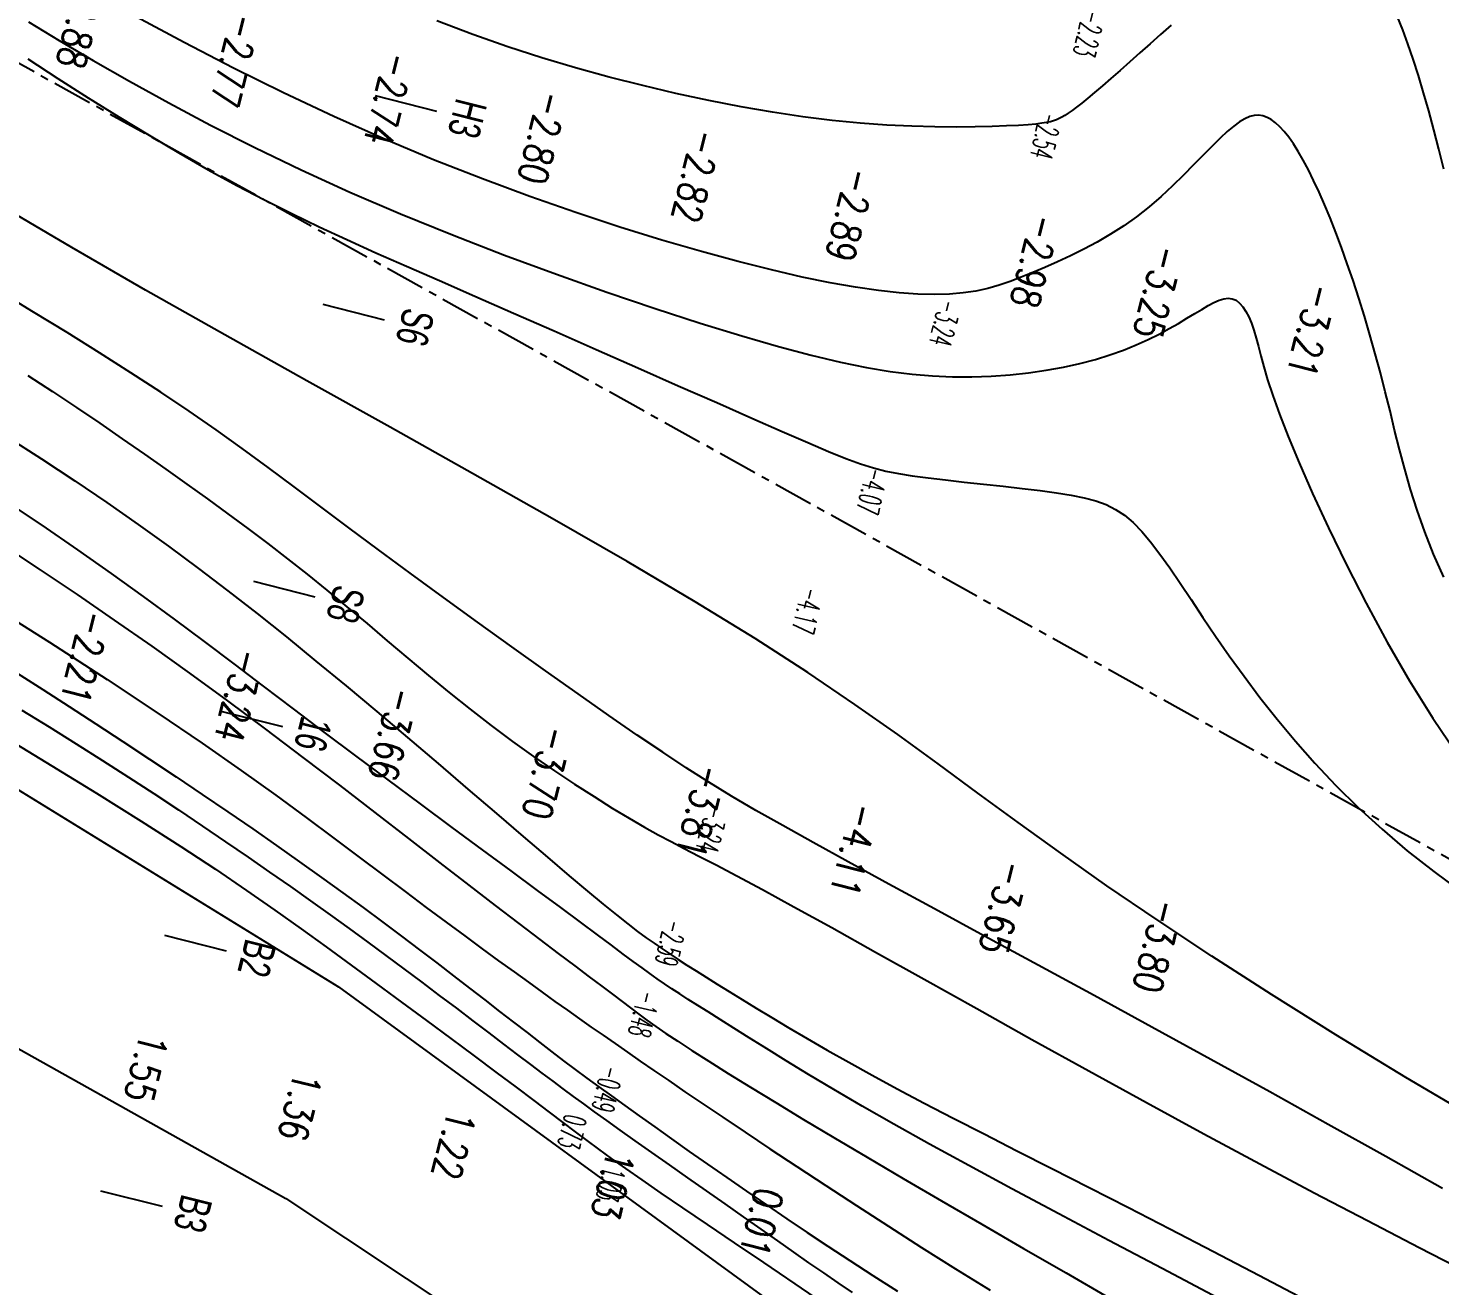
# Model space of a CAD drawing. Header units: metres. Extents: x 583412 to 583840, y 1186334 to 1187497.
# Drawn here: x 583629.77 to 583674.26, y 1186853.25 to 1186892.87 of the extents above; entities that cross this region are included whole.
import ezdxf
from ezdxf.enums import TextEntityAlignment as Align

# ---------------------------------------------------------------- set-up
doc = ezdxf.new("R2010")
doc.units = ezdxf.units.M
doc.header["$MEASUREMENT"] = 0
doc.linetypes.add('CENTER', pattern=[2, 1.25, -0.25, 0.25, -0.25])
for name, color, linetype in [('$For$Printing$', 7, 'Continuous'), ('1111DONG MUC', 2, 'Continuous'), ('CaoDoTN', 2, 'Continuous'), ('KS.leduongnhua', 4, 'Continuous'), ('KS_muong ao', 4, 'TALUYPHAI-KHKS'), ('TENCOCTUYEN', 1, 'Continuous'), ('Timluong', 1, 'CENTER')]:
    doc.layers.add(name, color=color, linetype=linetype)
doc.styles.add('ChuSo', font='vnsimple.shx')
doc.styles.add('KT3', font='VHARIALN.TTF', dxfattribs={"width": 0.8, "height": 1.5})
doc.linetypes.add('TALUYPHAI-KHKS', pattern='A,5,[130,ltypeshp,S=5,R=0,X=0,Y=-5],10,[130,ltypeshp,S=5,R=0,X=0,Y=-5],10,[130,ltypeshp,S=10,R=0,X=0,Y=-10],5', length=30)
doc.linetypes.add('TALUYTRAI-KHKS', pattern='A,5,[130,ltypeshp,S=5,R=0,X=0,Y=5],10,[130,ltypeshp,S=5,R=0,X=0,Y=5],10,[130,ltypeshp,S=10,R=0,X=0,Y=10],5', length=30)

msp = doc.modelspace()

# ---------------------------------------------------------------- linework, layer by layer
at = {"layer": '$For$Printing$', "color": 252}
for p, q in [((583629.777, 1186893.079), (583630.748, 1186892.488)), ((583643.785, 1186892.674), (583642.647, 1186893.105)), ((583665.795, 1186892.972), (583665.463, 1186892.677)), ((583673.095, 1186892.825), (583672.927, 1186893.23)), ((583630.748, 1186892.488), (583631.811, 1186891.86)), ((583644.883, 1186892.29), (583643.785, 1186892.674)), ((583665.463, 1186892.677), (583665.133, 1186892.384)), ((583673.262, 1186892.381), (583673.095, 1186892.825)), ((583645.956, 1186891.945), (583644.883, 1186892.29)), ((583664.808, 1186892.096), (583664.492, 1186891.816)), ((583665.133, 1186892.384), (583664.808, 1186892.096)), ((583673.428, 1186891.9), (583673.262, 1186892.381)), ((583631.811, 1186891.86), (583632.962, 1186891.202)), ((583647.018, 1186891.631), (583645.956, 1186891.945)), ((583648.079, 1186891.338), (583647.018, 1186891.631)), ((583664.492, 1186891.816), (583664.188, 1186891.548)), ((583673.593, 1186891.384), (583673.428, 1186891.9)), ((583632.962, 1186891.202), (583634.197, 1186890.52)), ((583649.137, 1186891.069), (583648.079, 1186891.338)), ((583663.899, 1186891.296), (583663.63, 1186891.063)), ((583664.188, 1186891.548), (583663.899, 1186891.296)), ((583673.756, 1186890.839), (583673.593, 1186891.384)), ((583650.186, 1186890.822), (583649.137, 1186891.069)), ((583651.221, 1186890.599), (583650.186, 1186890.822)), ((583663.166, 1186890.67), (583662.977, 1186890.515)), ((583663.385, 1186890.853), (583663.166, 1186890.67)), ((583663.63, 1186891.063), (583663.385, 1186890.853)), ((583673.918, 1186890.267), (583673.756, 1186890.839)), ((583634.197, 1186890.52), (583635.513, 1186889.823)), ((583652.237, 1186890.402), (583651.221, 1186890.599)), ((583653.228, 1186890.231), (583652.237, 1186890.402)), ((583654.189, 1186890.087), (583653.228, 1186890.231)), ((583662.674, 1186890.282), (583662.553, 1186890.197)), ((583662.814, 1186890.387), (583662.674, 1186890.282)), ((583662.977, 1186890.515), (583662.814, 1186890.387)), ((583674.078, 1186889.673), (583673.918, 1186890.267)), ((583635.513, 1186889.823), (583636.906, 1186889.118)), ((583655.114, 1186889.972), (583654.189, 1186890.087)), ((583655.998, 1186889.885), (583655.114, 1186889.972)), ((583656.835, 1186889.824), (583655.998, 1186889.885)), ((583657.622, 1186889.785), (583656.835, 1186889.824)), ((583658.352, 1186889.765), (583657.622, 1186889.785)), ((583660.153, 1186889.779), (583659.622, 1186889.765)), ((583660.608, 1186889.796), (583660.153, 1186889.779)), ((583660.983, 1186889.815), (583660.608, 1186889.796)), ((583661.287, 1186889.835), (583660.983, 1186889.815)), ((583661.53, 1186889.856), (583661.287, 1186889.835)), ((583661.722, 1186889.879), (583661.53, 1186889.856)), ((583661.872, 1186889.903), (583661.722, 1186889.879)), ((583661.991, 1186889.93), (583661.872, 1186889.903)), ((583662.09, 1186889.96), (583661.991, 1186889.93)), ((583662.177, 1186889.993), (583662.09, 1186889.96)), ((583662.262, 1186890.031), (583662.177, 1186889.993)), ((583662.351, 1186890.075), (583662.262, 1186890.031)), ((583662.446, 1186890.129), (583662.351, 1186890.075)), ((583662.553, 1186890.197), (583662.446, 1186890.129)), ((583659.02, 1186889.759), (583658.352, 1186889.765)), ((583659.622, 1186889.765), (583659.02, 1186889.759)), ((583674.236, 1186889.059), (583674.078, 1186889.673)), ((583636.906, 1186889.118), (583638.372, 1186888.413)), ((583674.392, 1186888.43), (583674.236, 1186889.059)), ((583638.372, 1186888.413), (583639.907, 1186887.714)), ((583639.907, 1186887.714), (583641.503, 1186887.028)), ((583641.503, 1186887.028), (583643.138, 1186886.363)), ((583643.138, 1186886.363), (583644.785, 1186885.726)), ((583644.785, 1186885.726), (583646.416, 1186885.122)), ((583646.416, 1186885.122), (583648.006, 1186884.559)), ((583629.935, 1186883.928), (583628.859, 1186884.574)), ((583648.006, 1186884.559), (583649.527, 1186884.043)), ((583649.527, 1186884.043), (583650.954, 1186883.581)), ((583666.538, 1186883.881), (583666.759, 1186884.015)), ((583666.759, 1186884.015), (583666.959, 1186884.133)), ((583666.959, 1186884.133), (583667.141, 1186884.23)), ((583667.141, 1186884.23), (583667.306, 1186884.304)), ((583667.306, 1186884.304), (583667.457, 1186884.351)), ((583667.457, 1186884.351), (583667.595, 1186884.368)), ((583667.595, 1186884.368), (583667.723, 1186884.352)), ((583667.723, 1186884.352), (583667.842, 1186884.301)), ((583667.842, 1186884.301), (583667.953, 1186884.215)), ((583667.953, 1186884.215), (583668.057, 1186884.098)), ((583668.057, 1186884.098), (583668.154, 1186883.951)), ((583630.99, 1186883.285), (583629.935, 1186883.928)), ((583650.954, 1186883.581), (583652.258, 1186883.179)), ((583665.735, 1186883.408), (583666.028, 1186883.574)), ((583666.028, 1186883.574), (583666.295, 1186883.733)), ((583666.295, 1186883.733), (583666.538, 1186883.881)), ((583668.154, 1186883.951), (583668.244, 1186883.777)), ((583668.244, 1186883.777), (583668.327, 1186883.578)), ((583668.327, 1186883.578), (583668.405, 1186883.356)), ((583632.017, 1186882.648), (583630.99, 1186883.285)), ((583652.258, 1186883.179), (583653.42, 1186882.842)), ((583665.071, 1186883.067), (583665.416, 1186883.238)), ((583665.416, 1186883.238), (583665.735, 1186883.408)), ((583668.405, 1186883.356), (583668.478, 1186883.113)), ((583668.478, 1186883.113), (583668.547, 1186882.849)), ((583653.42, 1186882.842), (583654.452, 1186882.567)), ((583663.866, 1186882.579), (583664.297, 1186882.734)), ((583664.297, 1186882.734), (583664.698, 1186882.898)), ((583664.698, 1186882.898), (583665.071, 1186883.067)), ((583668.547, 1186882.849), (583668.623, 1186882.552)), ((583633.005, 1186882.02), (583632.017, 1186882.648)), ((583654.452, 1186882.567), (583655.371, 1186882.348)), ((583655.371, 1186882.348), (583656.196, 1186882.179)), ((583662.4, 1186882.192), (583662.917, 1186882.306)), ((583662.917, 1186882.306), (583663.407, 1186882.435)), ((583663.407, 1186882.435), (583663.866, 1186882.579)), ((583668.623, 1186882.552), (583668.716, 1186882.205)), ((583633.947, 1186881.406), (583633.005, 1186882.02)), ((583656.196, 1186882.179), (583656.943, 1186882.055)), ((583656.943, 1186882.055), (583657.631, 1186881.97)), ((583657.631, 1186881.97), (583658.277, 1186881.918)), ((583658.277, 1186881.918), (583658.901, 1186881.894)), ((583658.901, 1186881.894), (583659.516, 1186881.894)), ((583659.516, 1186881.894), (583660.122, 1186881.914)), ((583660.122, 1186881.914), (583660.717, 1186881.956)), ((583660.717, 1186881.956), (583661.297, 1186882.016)), ((583661.297, 1186882.016), (583661.859, 1186882.095)), ((583661.859, 1186882.095), (583662.4, 1186882.192)), ((583668.716, 1186882.205), (583668.837, 1186881.792)), ((583668.837, 1186881.792), (583668.998, 1186881.299)), ((583634.837, 1186880.807), (583633.947, 1186881.406)), ((583668.998, 1186881.299), (583669.21, 1186880.709)), ((583635.687, 1186880.216), (583634.837, 1186880.807)), ((583669.21, 1186880.709), (583669.483, 1186880.006)), ((583629.102, 1186880.002), (583630.183, 1186879.306)), ((583636.512, 1186879.627), (583635.687, 1186880.216)), ((583669.483, 1186880.006), (583669.828, 1186879.175)), ((583637.328, 1186879.032), (583636.512, 1186879.627)), ((583630.183, 1186879.306), (583631.233, 1186878.615)), ((583669.828, 1186879.175), (583670.255, 1186878.209)), ((583638.151, 1186878.423), (583637.328, 1186879.032)), ((583631.233, 1186878.615), (583632.249, 1186877.926)), ((583638.995, 1186877.792), (583638.151, 1186878.423)), ((583670.255, 1186878.209), (583670.755, 1186877.129)), ((583632.249, 1186877.926), (583633.234, 1186877.239)), ((583639.878, 1186877.133), (583638.995, 1186877.792)), ((583633.234, 1186877.239), (583634.193, 1186876.549)), ((583640.813, 1186876.437), (583639.878, 1186877.133)), ((583670.755, 1186877.129), (583671.321, 1186875.968)), ((583628.99, 1186876.574), (583630.145, 1186875.81)), ((583634.193, 1186876.549), (583635.132, 1186875.853)), ((583641.811, 1186875.701), (583640.813, 1186876.437)), ((583630.145, 1186875.81), (583631.308, 1186875.028)), ((583635.132, 1186875.853), (583636.06, 1186875.148)), ((583642.857, 1186874.936), (583641.811, 1186875.701)), ((583671.321, 1186875.968), (583671.942, 1186874.757)), ((583636.06, 1186875.148), (583636.982, 1186874.428)), ((583631.308, 1186875.028), (583632.479, 1186874.226)), ((583643.93, 1186874.158), (583642.857, 1186874.936)), ((583671.942, 1186874.757), (583672.609, 1186873.526)), ((583632.479, 1186874.226), (583633.659, 1186873.401)), ((583636.982, 1186874.428), (583637.906, 1186873.692)), ((583645.008, 1186873.381), (583643.93, 1186874.158)), ((583633.659, 1186873.401), (583634.849, 1186872.551)), ((583637.906, 1186873.692), (583638.838, 1186872.934)), ((583646.072, 1186872.622), (583645.008, 1186873.381)), ((583672.609, 1186873.526), (583673.312, 1186872.307)), ((583638.838, 1186872.934), (583639.786, 1186872.152)), ((583629.421, 1186872.553), (583630.232, 1186872.034)), ((583634.849, 1186872.551), (583636.047, 1186871.676)), ((583647.1, 1186871.895), (583646.072, 1186872.622)), ((583630.232, 1186872.034), (583631.06, 1186871.501)), ((583639.786, 1186872.152), (583640.752, 1186871.344)), ((583673.312, 1186872.307), (583674.043, 1186871.131)), ((583636.047, 1186871.676), (583637.244, 1186870.788)), ((583648.071, 1186871.216), (583647.1, 1186871.895)), ((583631.06, 1186871.501), (583631.9, 1186870.955)), ((583640.752, 1186871.344), (583641.725, 1186870.522)), ((583648.964, 1186870.6), (583648.071, 1186871.216)), ((583674.043, 1186871.131), (583674.791, 1186870.029)), ((583628.574, 1186870.808), (583630.325, 1186869.75)), ((583631.9, 1186870.955), (583632.745, 1186870.401)), ((583637.244, 1186870.788), (583638.425, 1186869.897)), ((583632.745, 1186870.401), (583633.591, 1186869.843)), ((583641.725, 1186870.522), (583642.688, 1186869.702)), ((583649.768, 1186870.056), (583648.964, 1186870.6)), ((583633.591, 1186869.843), (583634.429, 1186869.284)), ((583638.425, 1186869.897), (583639.578, 1186869.018)), ((583650.508, 1186869.568), (583649.768, 1186870.056)), ((583630.325, 1186869.75), (583631.922, 1186868.77)), ((583642.688, 1186869.702), (583643.627, 1186868.9)), ((583651.221, 1186869.115), (583650.508, 1186869.568)), ((583634.429, 1186869.284), (583635.255, 1186868.729)), ((583639.578, 1186869.018), (583640.691, 1186868.162)), ((583643.627, 1186868.9), (583644.525, 1186868.13)), ((583651.942, 1186868.675), (583651.221, 1186869.115)), ((583631.922, 1186868.77), (583633.333, 1186867.887)), ((583635.255, 1186868.729), (583636.063, 1186868.18)), ((583652.706, 1186868.226), (583651.942, 1186868.675)), ((583636.063, 1186868.18), (583636.846, 1186867.642)), ((583640.691, 1186868.162), (583641.751, 1186867.343)), ((583644.525, 1186868.13), (583645.366, 1186867.408)), ((583653.55, 1186867.745), (583652.706, 1186868.226)), ((583633.333, 1186867.887), (583634.575, 1186867.091)), ((583636.846, 1186867.642), (583637.599, 1186867.118)), ((583654.507, 1186867.211), (583653.55, 1186867.745)), ((583634.575, 1186867.091), (583635.672, 1186866.369)), ((583637.599, 1186867.118), (583638.322, 1186866.608)), ((583641.751, 1186867.343), (583642.746, 1186866.573)), ((583645.366, 1186867.408), (583646.136, 1186866.749)), ((583655.615, 1186866.603), (583654.507, 1186867.211)), ((583646.136, 1186866.749), (583646.817, 1186866.169)), ((583635.672, 1186866.369), (583636.653, 1186865.706)), ((583638.322, 1186866.608), (583639.017, 1186866.113)), ((583642.746, 1186866.573), (583643.661, 1186865.865)), ((583656.898, 1186865.903), (583655.615, 1186866.603)), ((583639.017, 1186866.113), (583639.684, 1186865.631)), ((583643.661, 1186865.865), (583644.488, 1186865.229)), ((583646.817, 1186866.169), (583647.4, 1186865.678)), ((583658.34, 1186865.12), (583656.898, 1186865.903)), ((583636.653, 1186865.706), (583637.544, 1186865.087)), ((583639.684, 1186865.631), (583640.325, 1186865.162)), ((583647.4, 1186865.678), (583647.893, 1186865.269)), ((583637.544, 1186865.087), (583638.371, 1186864.498)), ((583640.325, 1186865.162), (583640.941, 1186864.707)), ((583644.488, 1186865.229), (583645.23, 1186864.662)), ((583647.893, 1186865.269), (583648.311, 1186864.93)), ((583648.311, 1186864.93), (583648.666, 1186864.649)), ((583659.916, 1186864.264), (583658.34, 1186865.12)), ((583638.371, 1186864.498), (583639.162, 1186863.925)), ((583640.941, 1186864.707), (583641.533, 1186864.265)), ((583645.23, 1186864.662), (583645.891, 1186864.16)), ((583648.666, 1186864.649), (583648.973, 1186864.415)), ((583648.973, 1186864.415), (583649.245, 1186864.215)), ((583641.533, 1186864.265), (583642.103, 1186863.836)), ((583645.891, 1186864.16), (583646.478, 1186863.716)), ((583649.245, 1186864.215), (583649.497, 1186864.037)), ((583649.497, 1186864.037), (583649.741, 1186863.87)), ((583661.601, 1186863.35), (583659.916, 1186864.264)), ((583639.162, 1186863.925), (583639.943, 1186863.352)), ((583642.103, 1186863.836), (583642.65, 1186863.42)), ((583646.478, 1186863.716), (583646.995, 1186863.327)), ((583649.741, 1186863.87), (583649.991, 1186863.703)), ((583649.991, 1186863.703), (583650.253, 1186863.532)), ((583650.253, 1186863.532), (583650.528, 1186863.354)), ((583639.943, 1186863.352), (583640.734, 1186862.77)), ((583642.65, 1186863.42), (583643.176, 1186863.017)), ((583646.995, 1186863.327), (583647.449, 1186862.986)), ((583650.528, 1186863.354), (583650.823, 1186863.167)), ((583650.823, 1186863.167), (583651.141, 1186862.968)), ((583663.367, 1186862.389), (583661.601, 1186863.35)), ((583640.734, 1186862.77), (583641.53, 1186862.184)), ((583643.176, 1186863.017), (583643.681, 1186862.627)), ((583647.449, 1186862.986), (583647.846, 1186862.689)), ((583647.846, 1186862.689), (583648.189, 1186862.43)), ((583651.141, 1186862.968), (583651.485, 1186862.753)), ((583651.485, 1186862.753), (583651.86, 1186862.522)), ((583643.681, 1186862.627), (583644.164, 1186862.252)), ((583644.164, 1186862.252), (583644.627, 1186861.893)), ((583648.189, 1186862.43), (583648.488, 1186862.203)), ((583648.488, 1186862.203), (583648.757, 1186861.999)), ((583651.86, 1186862.522), (583652.27, 1186862.269)), ((583652.27, 1186862.269), (583652.719, 1186861.995)), ((583665.19, 1186861.394), (583663.367, 1186862.389)), ((583641.53, 1186862.184), (583642.318, 1186861.603)), ((583644.627, 1186861.893), (583645.069, 1186861.549)), ((583648.757, 1186861.999), (583649.013, 1186861.806)), ((583649.013, 1186861.806), (583649.273, 1186861.616)), ((583652.719, 1186861.995), (583653.208, 1186861.698)), ((583642.318, 1186861.603), (583643.086, 1186861.035)), ((583645.069, 1186861.549), (583645.491, 1186861.222)), ((583649.273, 1186861.616), (583649.553, 1186861.417)), ((583649.553, 1186861.417), (583649.872, 1186861.198)), ((583653.208, 1186861.698), (583653.742, 1186861.378)), ((583653.742, 1186861.378), (583654.322, 1186861.037)), ((583667.044, 1186860.378), (583665.19, 1186861.394)), ((583643.086, 1186861.035), (583643.821, 1186860.49)), ((583645.491, 1186861.222), (583645.892, 1186860.913)), ((583645.892, 1186860.913), (583646.275, 1186860.62)), ((583649.872, 1186861.198), (583650.244, 1186860.95)), ((583650.244, 1186860.95), (583650.688, 1186860.661)), ((583654.322, 1186861.037), (583654.951, 1186860.673)), ((583643.821, 1186860.49), (583644.511, 1186859.977)), ((583646.275, 1186860.62), (583646.645, 1186860.339)), ((583650.688, 1186860.661), (583651.218, 1186860.324)), ((583654.951, 1186860.673), (583655.632, 1186860.288)), ((583644.511, 1186859.977), (583645.144, 1186859.504)), ((583646.645, 1186860.339), (583647.011, 1186860.065)), ((583647.011, 1186860.065), (583647.379, 1186859.792)), ((583651.218, 1186860.324), (583651.835, 1186859.938)), ((583655.632, 1186860.288), (583656.367, 1186859.881)), ((583668.902, 1186859.353), (583667.044, 1186860.378)), ((583647.379, 1186859.792), (583647.757, 1186859.515)), ((583651.835, 1186859.938), (583652.539, 1186859.502)), ((583656.367, 1186859.881), (583657.159, 1186859.453)), ((583645.144, 1186859.504), (583645.706, 1186859.082)), ((583645.706, 1186859.082), (583646.192, 1186858.715)), ((583647.757, 1186859.515), (583648.152, 1186859.227)), ((583648.152, 1186859.227), (583648.573, 1186858.924)), ((583652.539, 1186859.502), (583653.33, 1186859.019)), ((583657.159, 1186859.453), (583658.01, 1186859.004)), ((583670.743, 1186858.331), (583668.902, 1186859.353)), ((583646.192, 1186858.715), (583646.617, 1186858.392)), ((583648.573, 1186858.924), (583649.026, 1186858.599)), ((583653.33, 1186859.019), (583654.206, 1186858.489)), ((583658.01, 1186859.004), (583658.923, 1186858.53)), ((583646.617, 1186858.392), (583647.004, 1186858.099)), ((583649.026, 1186858.599), (583649.517, 1186858.249)), ((583649.517, 1186858.249), (583650.044, 1186857.875)), ((583654.206, 1186858.489), (583655.168, 1186857.913)), ((583658.923, 1186858.53), (583659.897, 1186858.031)), ((583672.56, 1186857.317), (583670.743, 1186858.331)), ((583647.004, 1186858.099), (583647.373, 1186857.822)), ((583647.373, 1186857.822), (583647.746, 1186857.546)), ((583650.044, 1186857.875), (583650.601, 1186857.482)), ((583655.168, 1186857.913), (583656.214, 1186857.293)), ((583659.897, 1186858.031), (583660.936, 1186857.502)), ((583647.746, 1186857.546), (583648.145, 1186857.257)), ((583650.601, 1186857.482), (583651.184, 1186857.073)), ((583656.214, 1186857.293), (583657.344, 1186856.628)), ((583660.936, 1186857.502), (583662.04, 1186856.941)), ((583674.349, 1186856.316), (583672.56, 1186857.317)), ((583648.145, 1186857.257), (583648.591, 1186856.94)), ((583648.591, 1186856.94), (583649.106, 1186856.58)), ((583651.184, 1186857.073), (583651.787, 1186856.653)), ((583662.04, 1186856.941), (583663.21, 1186856.345)), ((583649.106, 1186856.58), (583649.708, 1186856.166)), ((583651.787, 1186856.653), (583652.408, 1186856.225)), ((583657.344, 1186856.628), (583658.554, 1186855.922)), ((583649.708, 1186856.166), (583650.397, 1186855.697)), ((583652.408, 1186856.225), (583653.039, 1186855.792)), ((583663.21, 1186856.345), (583664.449, 1186855.712)), ((583650.397, 1186855.697), (583651.168, 1186855.175)), ((583653.039, 1186855.792), (583653.677, 1186855.359)), ((583658.554, 1186855.922), (583659.828, 1186855.183)), ((583664.449, 1186855.712), (583665.757, 1186855.038)), ((583651.168, 1186855.175), (583652.018, 1186854.6)), ((583653.677, 1186855.359), (583654.32, 1186854.927)), ((583659.828, 1186855.183), (583661.144, 1186854.422)), ((583654.32, 1186854.927), (583654.978, 1186854.491)), ((583665.757, 1186855.038), (583667.133, 1186854.324)), ((583652.018, 1186854.6), (583652.942, 1186853.977)), ((583654.978, 1186854.491), (583655.663, 1186854.042)), ((583661.144, 1186854.422), (583662.482, 1186853.65)), ((583667.133, 1186854.324), (583668.562, 1186853.577)), ((583652.942, 1186853.977), (583653.937, 1186853.304)), ((583655.663, 1186854.042), (583656.388, 1186853.573)), ((583653.937, 1186853.304), (583654.998, 1186852.586)), ((583656.388, 1186853.573), (583657.167, 1186853.074)), ((583662.482, 1186853.65), (583663.823, 1186852.876)), ((583668.562, 1186853.577), (583670.023, 1186852.809))]:
    msp.add_line(p, q, dxfattribs=at)
at = {"layer": '$For$Printing$', "color": 40}
for p, q in [((583634.684, 1186892.422), (583633.168, 1186893.233)), ((583636.237, 1186891.621), (583634.684, 1186892.422)), ((583629.757, 1186891.906), (583630.704, 1186891.288)), ((583637.814, 1186890.842), (583636.237, 1186891.621)), ((583630.704, 1186891.288), (583631.661, 1186890.678)), ((583631.661, 1186890.678), (583632.62, 1186890.081)), ((583639.4, 1186890.095), (583637.814, 1186890.842)), ((583632.62, 1186890.081), (583633.575, 1186889.501)), ((583640.982, 1186889.388), (583639.4, 1186890.095)), ((583667.769, 1186889.79), (583667.565, 1186889.619)), ((583667.953, 1186889.924), (583667.769, 1186889.79)), ((583668.12, 1186890.023), (583667.953, 1186889.924)), ((583668.274, 1186890.089), (583668.12, 1186890.023)), ((583668.418, 1186890.124), (583668.274, 1186890.089)), ((583668.554, 1186890.131), (583668.418, 1186890.124)), ((583668.688, 1186890.11), (583668.554, 1186890.131)), ((583668.82, 1186890.065), (583668.688, 1186890.11)), ((583668.953, 1186889.994), (583668.82, 1186890.065)), ((583669.087, 1186889.897), (583668.953, 1186889.994)), ((583669.223, 1186889.773), (583669.087, 1186889.897)), ((583633.575, 1186889.501), (583634.519, 1186888.945)), ((583642.547, 1186888.731), (583640.982, 1186889.388)), ((583667.338, 1186889.409), (583667.085, 1186889.159)), ((583667.565, 1186889.619), (583667.338, 1186889.409)), ((583669.362, 1186889.621), (583669.223, 1186889.773)), ((583669.504, 1186889.44), (583669.362, 1186889.621)), ((583669.65, 1186889.23), (583669.504, 1186889.44)), ((583634.519, 1186888.945), (583635.445, 1186888.417)), ((583667.085, 1186889.159), (583666.807, 1186888.876)), ((583669.802, 1186888.988), (583669.65, 1186889.23)), ((583669.959, 1186888.716), (583669.802, 1186888.988)), ((583644.083, 1186888.125), (583642.547, 1186888.731)), ((583666.506, 1186888.568), (583666.183, 1186888.243)), ((583666.807, 1186888.876), (583666.506, 1186888.568)), ((583670.121, 1186888.412), (583669.959, 1186888.716)), ((583635.445, 1186888.417), (583636.346, 1186887.923)), ((583645.581, 1186887.569), (583644.083, 1186888.125)), ((583666.183, 1186888.243), (583665.84, 1186887.909)), ((583670.287, 1186888.078), (583670.121, 1186888.412)), ((583670.457, 1186887.713), (583670.287, 1186888.078)), ((583636.346, 1186887.923), (583637.219, 1186887.464)), ((583647.03, 1186887.063), (583645.581, 1186887.569)), ((583665.478, 1186887.575), (583665.1, 1186887.248)), ((583665.84, 1186887.909), (583665.478, 1186887.575)), ((583670.631, 1186887.319), (583670.457, 1186887.713)), ((583631.138, 1186885.965), (583629.017, 1186887.22)), ((583637.219, 1186887.464), (583638.077, 1186887.034)), ((583665.1, 1186887.248), (583664.707, 1186886.936)), ((583670.808, 1186886.896), (583670.631, 1186887.319)), ((583638.077, 1186887.034), (583638.937, 1186886.62)), ((583648.422, 1186886.606), (583647.03, 1186887.063)), ((583664.707, 1186886.936), (583664.3, 1186886.647)), ((583670.987, 1186886.443), (583670.808, 1186886.896)), ((583638.937, 1186886.62), (583639.815, 1186886.213)), ((583649.744, 1186886.197), (583648.422, 1186886.606)), ((583663.885, 1186886.381), (583663.464, 1186886.135)), ((583664.3, 1186886.647), (583663.885, 1186886.381)), ((583671.167, 1186885.962), (583670.987, 1186886.443)), ((583633.469, 1186884.622), (583631.138, 1186885.965)), ((583639.815, 1186886.213), (583640.729, 1186885.801)), ((583640.729, 1186885.801), (583641.695, 1186885.374)), ((583650.988, 1186885.837), (583649.744, 1186886.197)), ((583652.144, 1186885.524), (583650.988, 1186885.837)), ((583663.043, 1186885.909), (583662.625, 1186885.701)), ((583663.464, 1186886.135), (583663.043, 1186885.909)), ((583671.348, 1186885.454), (583671.167, 1186885.962)), ((583641.695, 1186885.374), (583642.73, 1186884.921)), ((583653.203, 1186885.257), (583652.144, 1186885.524)), ((583661.817, 1186885.335), (583661.435, 1186885.173)), ((583662.215, 1186885.51), (583661.817, 1186885.335)), ((583662.625, 1186885.701), (583662.215, 1186885.51)), ((583671.53, 1186884.921), (583671.348, 1186885.454)), ((583642.73, 1186884.921), (583643.851, 1186884.431)), ((583654.169, 1186885.035), (583653.203, 1186885.257)), ((583655.048, 1186884.854), (583654.169, 1186885.035)), ((583660.72, 1186884.892), (583660.37, 1186884.774)), ((583661.072, 1186885.025), (583660.72, 1186884.892)), ((583661.435, 1186885.173), (583661.072, 1186885.025)), ((583671.709, 1186884.368), (583671.53, 1186884.921)), ((583635.961, 1186883.214), (583633.469, 1186884.622)), ((583655.845, 1186884.713), (583655.048, 1186884.854)), ((583656.567, 1186884.607), (583655.845, 1186884.713)), ((583657.218, 1186884.536), (583656.567, 1186884.607)), ((583657.806, 1186884.495), (583657.218, 1186884.536)), ((583658.334, 1186884.482), (583657.806, 1186884.495)), ((583658.81, 1186884.496), (583658.334, 1186884.482)), ((583659.243, 1186884.533), (583658.81, 1186884.496)), ((583659.641, 1186884.593), (583659.243, 1186884.533)), ((583660.014, 1186884.674), (583659.641, 1186884.593)), ((583660.37, 1186884.774), (583660.014, 1186884.674)), ((583643.851, 1186884.431), (583645.066, 1186883.898)), ((583671.887, 1186883.797), (583671.709, 1186884.368)), ((583645.066, 1186883.898), (583646.349, 1186883.334)), ((583672.06, 1186883.213), (583671.887, 1186883.797)), ((583638.551, 1186881.764), (583635.961, 1186883.214)), ((583646.349, 1186883.334), (583647.666, 1186882.754)), ((583672.229, 1186882.619), (583672.06, 1186883.213)), ((583647.666, 1186882.754), (583648.981, 1186882.174)), ((583672.392, 1186882.019), (583672.229, 1186882.619)), ((583629.758, 1186881.932), (583630.533, 1186881.427)), ((583648.981, 1186882.174), (583650.261, 1186881.609)), ((583672.547, 1186881.417), (583672.392, 1186882.019)), ((583630.533, 1186881.427), (583631.287, 1186880.926)), ((583641.178, 1186880.3), (583638.551, 1186881.764)), ((583650.261, 1186881.609), (583651.47, 1186881.076)), ((583672.696, 1186880.815), (583672.547, 1186881.417)), ((583631.287, 1186880.926), (583632.02, 1186880.43)), ((583651.47, 1186881.076), (583652.575, 1186880.59)), ((583652.575, 1186880.59), (583653.539, 1186880.167)), ((583672.842, 1186880.21), (583672.696, 1186880.815)), ((583632.02, 1186880.43), (583632.734, 1186879.94)), ((583643.777, 1186878.846), (583641.178, 1186880.3)), ((583653.539, 1186880.167), (583654.341, 1186879.819)), ((583672.994, 1186879.598), (583672.842, 1186880.21)), ((583632.734, 1186879.94), (583633.43, 1186879.456)), ((583654.341, 1186879.819), (583654.998, 1186879.54)), ((583673.158, 1186878.976), (583672.994, 1186879.598)), ((583633.43, 1186879.456), (583634.109, 1186878.978)), ((583654.998, 1186879.54), (583655.543, 1186879.321)), ((583655.543, 1186879.321), (583656.005, 1186879.151)), ((583656.005, 1186879.151), (583656.415, 1186879.021)), ((583634.109, 1186878.978), (583634.772, 1186878.508)), ((583646.288, 1186877.428), (583643.777, 1186878.846)), ((583656.415, 1186879.021), (583656.803, 1186878.921)), ((583656.803, 1186878.921), (583657.2, 1186878.842)), ((583657.2, 1186878.842), (583657.637, 1186878.773)), ((583657.637, 1186878.773), (583658.135, 1186878.706)), ((583658.135, 1186878.706), (583658.688, 1186878.641)), ((583673.34, 1186878.339), (583673.158, 1186878.976)), ((583634.772, 1186878.508), (583635.422, 1186878.041)), ((583658.688, 1186878.641), (583659.276, 1186878.575)), ((583659.276, 1186878.575), (583659.885, 1186878.509)), ((583659.885, 1186878.509), (583660.497, 1186878.443)), ((583660.497, 1186878.443), (583661.096, 1186878.375)), ((583661.096, 1186878.375), (583661.664, 1186878.307)), ((583661.664, 1186878.307), (583662.186, 1186878.236)), ((583662.186, 1186878.236), (583662.648, 1186878.163)), ((583673.548, 1186877.684), (583673.34, 1186878.339)), ((583630.202, 1186877.213), (583629.023, 1186878.004)), ((583635.422, 1186878.041), (583636.06, 1186877.576)), ((583662.648, 1186878.163), (583663.056, 1186878.08)), ((583663.056, 1186878.08), (583663.419, 1186877.983)), ((583663.419, 1186877.983), (583663.745, 1186877.862)), ((583663.745, 1186877.862), (583664.044, 1186877.712)), ((583636.06, 1186877.576), (583636.691, 1186877.11)), ((583648.647, 1186876.072), (583646.288, 1186877.428)), ((583664.044, 1186877.712), (583664.326, 1186877.527)), ((583664.326, 1186877.527), (583664.598, 1186877.298)), ((583673.788, 1186877.007), (583673.548, 1186877.684)), ((583631.328, 1186876.442), (583630.202, 1186877.213)), ((583636.691, 1186877.11), (583637.316, 1186876.638)), ((583664.598, 1186877.298), (583664.87, 1186877.02)), ((583664.87, 1186877.02), (583665.15, 1186876.687)), ((583674.066, 1186876.305), (583673.788, 1186877.007)), ((583632.392, 1186875.695), (583631.328, 1186876.442)), ((583637.316, 1186876.638), (583637.938, 1186876.159)), ((583665.15, 1186876.687), (583665.443, 1186876.301)), ((583637.938, 1186876.159), (583638.56, 1186875.669)), ((583650.792, 1186874.804), (583648.647, 1186876.072)), ((583665.443, 1186876.301), (583665.751, 1186875.867)), ((583674.39, 1186875.573), (583674.066, 1186876.305)), ((583633.405, 1186874.968), (583632.392, 1186875.695)), ((583638.56, 1186875.669), (583639.185, 1186875.165)), ((583665.751, 1186875.867), (583666.078, 1186875.388)), ((583639.185, 1186875.165), (583639.814, 1186874.645)), ((583666.078, 1186875.388), (583666.426, 1186874.868)), ((583628.383, 1186874.817), (583630.435, 1186873.525)), ((583634.378, 1186874.255), (583633.405, 1186874.968)), ((583652.679, 1186873.64), (583650.792, 1186874.804)), ((583666.426, 1186874.868), (583666.798, 1186874.31)), ((583635.325, 1186873.55), (583634.378, 1186874.255)), ((583639.814, 1186874.645), (583640.448, 1186874.112)), ((583666.798, 1186874.31), (583667.199, 1186873.719)), ((583640.448, 1186874.112), (583641.087, 1186873.571)), ((583630.435, 1186873.525), (583632.255, 1186872.351)), ((583636.257, 1186872.848), (583635.325, 1186873.55)), ((583641.087, 1186873.571), (583641.732, 1186873.026)), ((583654.34, 1186872.568), (583652.679, 1186873.64)), ((583667.199, 1186873.719), (583667.63, 1186873.099)), ((583641.732, 1186873.026), (583642.381, 1186872.482)), ((583667.63, 1186873.099), (583668.096, 1186872.453)), ((583637.189, 1186872.142), (583636.257, 1186872.848)), ((583642.381, 1186872.482), (583643.036, 1186871.943)), ((583655.823, 1186871.567), (583654.34, 1186872.568)), ((583668.096, 1186872.453), (583668.597, 1186871.786)), ((583632.255, 1186872.351), (583633.853, 1186871.295)), ((583638.132, 1186871.426), (583637.189, 1186872.142)), ((583643.036, 1186871.943), (583643.697, 1186871.414)), ((583657.179, 1186870.615), (583655.823, 1186871.567)), ((583668.597, 1186871.786), (583669.135, 1186871.104)), ((583629.57, 1186871.387), (583630.431, 1186870.858)), ((583633.853, 1186871.295), (583635.255, 1186870.343)), ((583639.099, 1186870.694), (583638.132, 1186871.426)), ((583643.697, 1186871.414), (583644.362, 1186870.898)), ((583669.135, 1186871.104), (583669.712, 1186870.411)), ((583630.431, 1186870.858), (583631.279, 1186870.328)), ((583640.098, 1186869.944), (583639.099, 1186870.694)), ((583644.362, 1186870.898), (583645.032, 1186870.401)), ((583631.279, 1186870.328), (583632.112, 1186869.8)), ((583635.255, 1186870.343), (583636.485, 1186869.485)), ((583645.032, 1186870.401), (583645.699, 1186869.925)), ((583658.456, 1186869.691), (583657.179, 1186870.615)), ((583669.712, 1186870.411), (583670.33, 1186869.712)), ((583632.112, 1186869.8), (583632.928, 1186869.275)), ((583641.115, 1186869.185), (583640.098, 1186869.944)), ((583645.699, 1186869.925), (583646.356, 1186869.474)), ((583636.485, 1186869.485), (583637.569, 1186868.709)), ((583646.356, 1186869.474), (583646.993, 1186869.051)), ((583659.705, 1186868.774), (583658.456, 1186869.691)), ((583670.33, 1186869.712), (583670.99, 1186869.012)), ((583632.928, 1186869.275), (583633.725, 1186868.754)), ((583642.131, 1186868.43), (583641.115, 1186869.185)), ((583646.993, 1186869.051), (583647.604, 1186868.659)), ((583670.99, 1186869.012), (583671.695, 1186868.316)), ((583633.725, 1186868.754), (583634.503, 1186868.24)), ((583637.569, 1186868.709), (583638.532, 1186868.003)), ((583643.129, 1186867.692), (583642.131, 1186868.43)), ((583647.604, 1186868.659), (583648.18, 1186868.301)), ((583660.976, 1186867.842), (583659.705, 1186868.774)), ((583634.503, 1186868.24), (583635.258, 1186867.734)), ((583638.532, 1186868.003), (583639.4, 1186867.356)), ((583648.18, 1186868.301), (583648.713, 1186867.981)), ((583648.713, 1186867.981), (583649.195, 1186867.701)), ((583671.695, 1186868.316), (583672.445, 1186867.63)), ((583635.258, 1186867.734), (583635.99, 1186867.238)), ((583644.088, 1186866.983), (583643.129, 1186867.692)), ((583649.195, 1186867.701), (583649.625, 1186867.461)), ((583662.317, 1186866.875), (583660.976, 1186867.842)), ((583672.445, 1186867.63), (583673.241, 1186866.956)), ((583635.99, 1186867.238), (583636.696, 1186866.754)), ((583639.4, 1186867.356), (583640.197, 1186866.756)), ((583649.625, 1186867.461), (583650.031, 1186867.244)), ((583650.031, 1186867.244), (583650.447, 1186867.027)), ((583636.696, 1186866.754), (583637.376, 1186866.283)), ((583640.197, 1186866.756), (583640.946, 1186866.194)), ((583644.991, 1186866.318), (583644.088, 1186866.983)), ((583650.447, 1186867.027), (583650.908, 1186866.788)), ((583650.908, 1186866.788), (583651.449, 1186866.508)), ((583663.772, 1186865.854), (583662.317, 1186866.875)), ((583673.241, 1186866.956), (583674.075, 1186866.299)), ((583637.376, 1186866.283), (583638.032, 1186865.824)), ((583640.946, 1186866.194), (583641.652, 1186865.666)), ((583645.819, 1186865.707), (583644.991, 1186866.318)), ((583651.449, 1186866.508), (583652.105, 1186866.162)), ((583674.075, 1186866.299), (583674.938, 1186865.658)), ((583638.032, 1186865.824), (583638.666, 1186865.375)), ((583652.105, 1186866.162), (583652.91, 1186865.731)), ((583665.357, 1186864.774), (583663.772, 1186865.854)), ((583638.666, 1186865.375), (583639.282, 1186864.934)), ((583641.652, 1186865.666), (583642.316, 1186865.17)), ((583646.553, 1186865.165), (583645.819, 1186865.707)), ((583652.91, 1186865.731), (583653.899, 1186865.192)), ((583639.282, 1186864.934), (583639.881, 1186864.501)), ((583642.316, 1186865.17), (583642.941, 1186864.706)), ((583647.18, 1186864.7), (583646.553, 1186865.165)), ((583653.899, 1186865.192), (583655.095, 1186864.531)), ((583639.881, 1186864.501), (583640.468, 1186864.074)), ((583642.941, 1186864.706), (583643.529, 1186864.272)), ((583647.709, 1186864.307), (583647.18, 1186864.7)), ((583655.095, 1186864.531), (583656.478, 1186863.762)), ((583667.083, 1186863.633), (583665.357, 1186864.774)), ((583640.468, 1186864.074), (583641.043, 1186863.65)), ((583643.529, 1186864.272), (583644.08, 1186863.867)), ((583648.152, 1186863.976), (583647.709, 1186864.307)), ((583648.525, 1186863.698), (583648.152, 1186863.976)), ((583641.043, 1186863.65), (583641.611, 1186863.229)), ((583644.08, 1186863.867), (583644.597, 1186863.489)), ((583648.842, 1186863.463), (583648.525, 1186863.698)), ((583656.478, 1186863.762), (583658.013, 1186862.905)), ((583668.957, 1186862.427), (583667.083, 1186863.633)), ((583641.611, 1186863.229), (583642.173, 1186862.81)), ((583644.597, 1186863.489), (583645.081, 1186863.136)), ((583645.081, 1186863.136), (583645.535, 1186862.808)), ((583649.116, 1186863.262), (583648.842, 1186863.463)), ((583649.361, 1186863.084), (583649.116, 1186863.262)), ((583649.592, 1186862.922), (583649.361, 1186863.084)), ((583642.173, 1186862.81), (583642.726, 1186862.396)), ((583645.535, 1186862.808), (583645.964, 1186862.5)), ((583649.82, 1186862.765), (583649.592, 1186862.922)), ((583650.056, 1186862.608), (583649.82, 1186862.765)), ((583658.013, 1186862.905), (583659.667, 1186861.981)), ((583642.726, 1186862.396), (583643.265, 1186861.99)), ((583645.964, 1186862.5), (583646.371, 1186862.209)), ((583646.371, 1186862.209), (583646.763, 1186861.931)), ((583650.305, 1186862.445), (583650.056, 1186862.608)), ((583650.575, 1186862.272), (583650.305, 1186862.445)), ((583650.873, 1186862.083), (583650.575, 1186862.272)), ((583670.992, 1186861.155), (583668.957, 1186862.427)), ((583643.265, 1186861.99), (583643.785, 1186861.596)), ((583646.763, 1186861.931), (583647.144, 1186861.662)), ((583651.206, 1186861.873), (583650.873, 1186862.083)), ((583651.582, 1186861.636), (583651.206, 1186861.873)), ((583659.667, 1186861.981), (583661.409, 1186861.011)), ((583643.785, 1186861.596), (583644.283, 1186861.219)), ((583647.144, 1186861.662), (583647.518, 1186861.4)), ((583647.518, 1186861.4), (583647.892, 1186861.139)), ((583652.008, 1186861.368), (583651.582, 1186861.636)), ((583652.49, 1186861.063), (583652.008, 1186861.368)), ((583644.283, 1186861.219), (583644.754, 1186860.861)), ((583644.754, 1186860.861), (583645.194, 1186860.527)), ((583647.892, 1186861.139), (583648.269, 1186860.876)), ((583648.269, 1186860.876), (583648.656, 1186860.607)), ((583653.038, 1186860.72), (583652.49, 1186861.063)), ((583661.409, 1186861.011), (583663.204, 1186860.017)), ((583673.195, 1186859.814), (583670.992, 1186861.155)), ((583645.194, 1186860.527), (583645.597, 1186860.221)), ((583648.656, 1186860.607), (583649.06, 1186860.327)), ((583653.66, 1186860.334), (583653.038, 1186860.72)), ((583645.597, 1186860.221), (583645.963, 1186859.944)), ((583649.06, 1186860.327), (583649.491, 1186860.03)), ((583649.491, 1186860.03), (583649.958, 1186859.71)), ((583654.364, 1186859.906), (583653.66, 1186860.334)), ((583663.204, 1186860.017), (583665.021, 1186859.018)), ((583645.963, 1186859.944), (583646.301, 1186859.689)), ((583646.301, 1186859.689), (583646.623, 1186859.449)), ((583649.958, 1186859.71), (583650.47, 1186859.361)), ((583655.159, 1186859.431), (583654.364, 1186859.906)), ((583675.578, 1186858.402), (583673.195, 1186859.814)), ((583646.623, 1186859.449), (583646.941, 1186859.214)), ((583646.941, 1186859.214), (583647.267, 1186858.975)), ((583650.47, 1186859.361), (583651.036, 1186858.978)), ((583656.054, 1186858.909), (583655.159, 1186859.431)), ((583647.267, 1186858.975), (583647.613, 1186858.724)), ((583647.613, 1186858.724), (583647.992, 1186858.453)), ((583651.036, 1186858.978), (583651.664, 1186858.555)), ((583657.056, 1186858.336), (583656.054, 1186858.909)), ((583665.021, 1186859.018), (583666.825, 1186858.037)), ((583647.992, 1186858.453), (583648.415, 1186858.152)), ((583651.664, 1186858.555), (583652.365, 1186858.085)), ((583658.176, 1186857.711), (583657.056, 1186858.336)), ((583648.415, 1186858.152), (583648.891, 1186857.815)), ((583648.891, 1186857.815), (583649.413, 1186857.448)), ((583652.365, 1186858.085), (583653.143, 1186857.566)), ((583666.825, 1186858.037), (583668.589, 1186857.089)), ((583649.413, 1186857.448), (583649.968, 1186857.058)), ((583653.143, 1186857.566), (583653.994, 1186857.003)), ((583659.418, 1186857.032), (583658.176, 1186857.711)), ((583649.968, 1186857.058), (583650.547, 1186856.652)), ((583653.994, 1186857.003), (583654.907, 1186856.403)), ((583660.779, 1186856.299), (583659.418, 1186857.032)), ((583668.589, 1186857.089), (583670.308, 1186856.177)), ((583650.547, 1186856.652), (583651.137, 1186856.239)), ((583654.907, 1186856.403), (583655.873, 1186855.773)), ((583651.137, 1186856.239), (583651.728, 1186855.825)), ((583662.252, 1186855.514), (583660.779, 1186856.299)), ((583670.308, 1186856.177), (583671.982, 1186855.3)), ((583651.728, 1186855.825), (583652.307, 1186855.419)), ((583655.873, 1186855.773), (583656.883, 1186855.122)), ((583663.83, 1186854.677), (583662.252, 1186855.514)), ((583652.307, 1186855.419), (583652.864, 1186855.028)), ((583656.883, 1186855.122), (583657.929, 1186854.456)), ((583671.982, 1186855.3), (583673.61, 1186854.456)), ((583652.864, 1186855.028), (583653.391, 1186854.658)), ((583653.391, 1186854.658), (583653.891, 1186854.307)), ((583665.508, 1186853.79), (583663.83, 1186854.677)), ((583653.891, 1186854.307), (583654.369, 1186853.972)), ((583657.929, 1186854.456), (583659, 1186853.783)), ((583673.61, 1186854.456), (583675.194, 1186853.643)), ((583654.369, 1186853.972), (583654.833, 1186853.65)), ((583659, 1186853.783), (583660.088, 1186853.11)), ((583667.278, 1186852.854), (583665.508, 1186853.79)), ((583654.833, 1186853.65), (583655.289, 1186853.338)), ((583655.289, 1186853.338), (583655.742, 1186853.033))]:
    msp.add_line(p, q, dxfattribs=at)
at = {"layer": 'KS.leduongnhua', "color": 2}
for p, q in [((583620.041, 1186866.001, 1.768), (583637.883, 1186855.993, 1.768)), ((583637.883, 1186855.993, 1.768), (583648.15, 1186849.195, 1.768))]:
    msp.add_line(p, q, dxfattribs=at)
at = {"layer": 'KS_muong ao', "color": 125, "linetype": 'TALUYTRAI-KHKS', "ltscale": 0.03}
for p, q in [((583590.901, 1186892.593, 1.334), (583639.553, 1186862.661, 1.334)), ((583639.553, 1186862.661, 1.334), (583665.653, 1186843.642, 1.334))]:
    msp.add_line(p, q, dxfattribs=at)
at = {"layer": 'TENCOCTUYEN'}
for p, q in [((583640.701, 1186890.752), (583642.641, 1186890.265)), ((583639.052, 1186884.175), (583640.992, 1186883.689)), ((583636.864, 1186875.445), (583638.804, 1186874.959)), ((583635.838, 1186871.352), (583637.778, 1186870.866)), ((583634.067, 1186864.291), (583636.007, 1186863.804)), ((583632.049, 1186856.24), (583633.989, 1186855.753))]:
    msp.add_line(p, q, dxfattribs=at)
at = {"layer": 'Timluong'}
msp.add_line((583530.971, 1186946.539), (583711.937, 1186845.924), dxfattribs=at)

# ---------------------------------------------------------------- texts
at = {"layer": '1111DONG MUC', "style": 'ChuSo', "width": 0.5}
for s, p in [('-2.23', (583662.867, 1186892.775, -2.23)), ('-2.54', (583661.511, 1186889.555, -2.54)), ('-3.24', (583658.328, 1186883.655, -3.24)), ('-4.07', (583656.034, 1186878.364, -4.07)), ('-4.17', (583653.997, 1186874.596, -4.17)), ('-3.24', (583650.98, 1186867.713, -3.24)), ('-2.59', (583649.685, 1186864.124, -2.59)), ('-1.48', (583648.844, 1186861.886, -1.48)), ('-0.49', (583647.689, 1186859.517)), ('0.73', (583646.569, 1186858.177))]:
    msp.add_text(s, height=0.7, rotation=256.5354, dxfattribs=at).set_placement(p, align=Align.CENTER)
at = {"layer": '1111DONG MUC', "linetype": 'Continuous', "style": 'ChuSo', "width": 0.5}
msp.add_text('1.03', height=0.7, rotation=255.9262, dxfattribs=at).set_placement((583647.79, 1186856.521), align=Align.CENTER)
at = {"layer": 'CaoDoTN', "style": 'ChuSo', "width": 0.8}
for s, p in [('-2.88', (583631.001, 1186893.183)), ('-2.77', (583635.851, 1186891.968)), ('-2.74', (583640.701, 1186890.752)), ('-2.80', (583645.551, 1186889.536)), ('-2.82', (583650.401, 1186888.32)), ('-2.89', (583655.251, 1186887.104)), ('-2.98', (583661.071, 1186885.645)), ('-3.25', (583664.951, 1186884.672)), ('-3.21', (583669.801, 1186883.456)), ('-2.21', (583631.138, 1186873.169)), ('-3.24', (583635.988, 1186871.953)), ('-3.66', (583640.838, 1186870.738)), ('-3.70', (583645.688, 1186869.522)), ('-3.81', (583650.538, 1186868.306)), ('-4.11', (583655.388, 1186867.09)), ('-3.65', (583660.087, 1186865.273)), ('-3.80', (583664.937, 1186864.057)), ('1.55', (583633.046, 1186860.217)), ('1.36', (583637.896, 1186859.001)), ('1.22', (583642.746, 1186857.785)), ('1.03', (583647.761, 1186856.528)), ('0.01', (583652.446, 1186855.353))]:
    msp.add_text(s, height=0.9, rotation=255.9262, dxfattribs=at).set_placement(p, align=Align.CENTER)
at = {"layer": 'TENCOCTUYEN', "style": 'KT3', "width": 0.8}
for s, p in [('H3', (583643.611, 1186890.022)), ('S6', (583641.962, 1186883.446)), ('S8', (583639.774, 1186874.716)), ('16', (583638.748, 1186870.622)), ('B2', (583636.977, 1186863.561)), ('B3', (583634.959, 1186855.51))]:
    msp.add_text(s, height=1, rotation=255.9262, dxfattribs=at).set_placement(p, align=Align.MIDDLE_CENTER)

doc.saveas('drawing.dxf')
